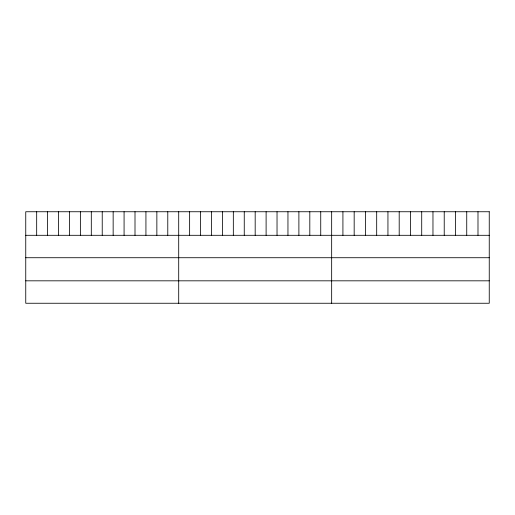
<?xml version="1.0" encoding="UTF-8"?>
<svg xmlns="http://www.w3.org/2000/svg" width="515" height="515" viewBox="0 0 515 515"><rect width="100%" height="100%" fill="white"/><g stroke="black" fill="none" stroke-linecap="round" stroke-linejoin="round"><path stroke-width="0.77" d="M25.75 235.304L489.25 235.304M25.75 257.725L489.25 257.725M25.75 280.823L489.25 280.823M477.991 211.749L477.991 235.304M466.738 211.749L466.738 235.304M455.479 211.749L455.479 235.304M444.226 211.749L444.226 235.304M432.967 211.749L432.967 235.304M421.714 211.749L421.714 235.304M410.455 211.749L410.455 235.304M399.196 211.749L399.196 235.304M387.943 211.749L387.943 235.304M376.684 211.749L376.684 235.304M365.431 211.749L365.431 235.304M354.172 211.749L354.172 235.304M342.919 211.749L342.919 235.304M331.66 211.749L331.66 303.251M320.736 211.749L320.736 235.304M309.811 211.749L309.811 235.304M298.887 211.749L298.887 235.304M287.956 211.749L287.956 235.304M277.031 211.749L277.031 235.304M266.107 211.749L266.107 235.304M255.183 211.749L255.183 235.304M244.258 211.749L244.258 235.304M233.334 211.749L233.334 235.304M222.409 211.749L222.409 235.304M211.478 211.749L211.478 235.304M200.554 211.749L200.554 235.304M189.629 211.749L189.629 235.304M178.705 211.749L178.705 303.251M167.781 211.749L167.781 235.304M156.856 211.749L156.856 235.304M145.932 211.749L145.932 235.304M135.001 211.749L135.001 235.304M124.076 211.749L124.076 235.304M113.152 211.749L113.152 235.304M102.228 211.749L102.228 235.304M91.303 211.749L91.303 235.304M80.379 211.749L80.379 235.304M69.454 211.749L69.454 235.304M58.523 211.749L58.523 235.304M47.599 211.749L47.599 235.304M36.674 211.749L36.674 235.304M489.25 211.749L25.75 211.749L25.75 303.251L489.25 303.251L489.25 211.749"/></g></svg>
